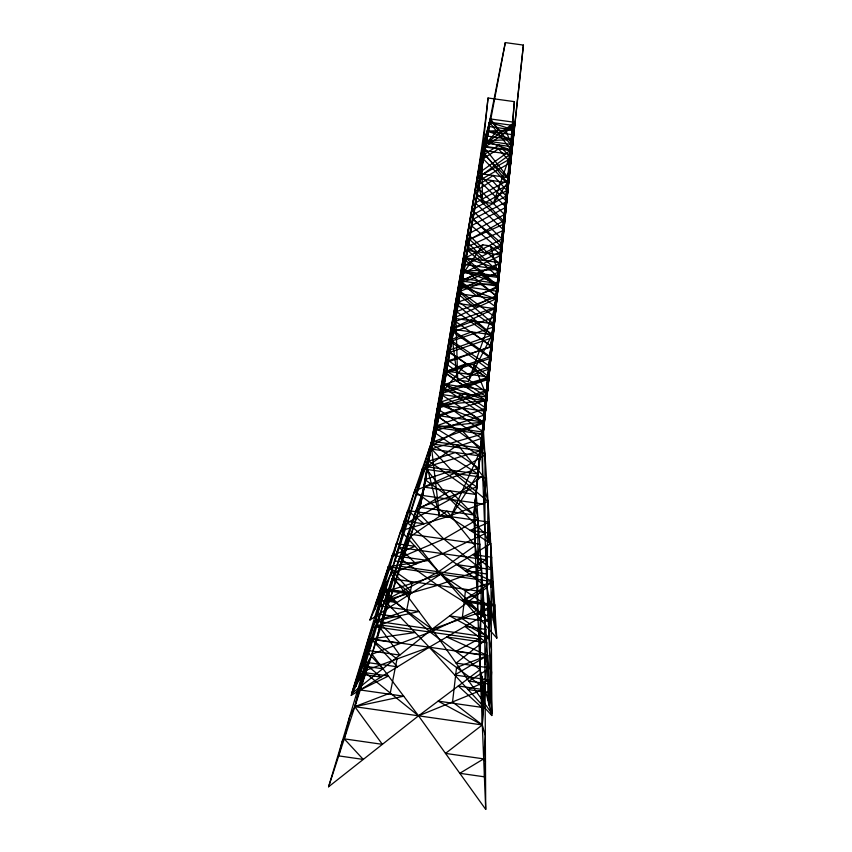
<?xml version="1.0" encoding="UTF-8"?>
<svg xmlns="http://www.w3.org/2000/svg" width="852" height="852" viewBox="0 0 852 852"><rect width="100%" height="100%" fill="white"/><g stroke="black" fill="none" stroke-linecap="round" stroke-linejoin="round"><path stroke-width="1.28" d="M375.327 621.108L418.95 611.534L380.258 606.017L384.795 586.932L375.327 621.108L488.952 637.317L489.868 601.885L488.334 621.417L449.6 615.9L488.952 637.317L491.444 649.618L490.134 667.979L491.604 672.015L490.763 684.22L468.824 681.078L490.134 667.979L456.108 663.122L488.952 637.317L493.17 581.692L456.512 564.578L492.392 569.679L491.008 587.379L493.17 581.692L388.363 566.782L377.053 604.143L380.876 588.402L411.985 592.832L388.363 566.782L428.13 560.541L392.282 555.451L388.171 572.746L388.363 566.782L411.995 583.364L406.596 610.65L375.327 621.108C368.256 635.241 365.551 650.758 360.811 665.636L382.718 668.767L365.838 650.225L399.822 655.082L375.327 621.108L388.363 566.782M482.307 724.956L483.521 682.814L481.604 707.352L438.109 701.121L482.307 724.956L485.31 735.851L483.68 758.876L485.448 761.518L484.405 776.832L459.792 773.297L483.68 758.876L445.511 753.402L482.307 724.956L487.568 655.55L446.746 637.019L486.662 642.717L484.948 664.698L487.568 655.55L371.067 638.915L358.266 681.344L362.995 661.897L397.522 666.828L371.067 638.915L354.815 706.681L349.735 716.404L344.272 738.865L342.355 740.963L338.702 755.884L363.261 759.42L344.272 738.865L382.378 744.339L354.815 706.681L365.987 666.008L360.279 689.982L403.71 696.201L354.815 706.681L482.307 724.956L452.55 701.942L456.555 667.499L487.568 655.55L487.866 699.886L489.282 679.949L454.712 675.008L487.568 655.55M523.405 45.092L494 319.234L495.939 298.871L457.673 293.514L450.974 329L457.684 380.003L468.302 381.494L492.073 334.772L500.454 262.789L465.842 257.954L443.881 384.145L486.279 400.791L482.605 434.893L483.755 422.049L437.161 415.478L435.308 428.226L439.451 404.764L483.755 422.049L480.549 452.348L505.481 204.16L514.374 101.644L488.036 98.001C480.262 170.453 465.448 241.755 454.435 313.685L463.744 267.059L460.953 284.877L480.933 171.177L505.311 42.6L523.405 45.092L512.361 146.81L507.462 182.679L493.383 203.553L482.413 202.03L477.067 178.451L486.13 143.168L489.463 122.166L505.311 42.6M491.764 348.447L482.594 440.09L482.701 475.842L485.171 490.699L488.004 501.54L487.024 587.401L496.801 638.105L440.74 574.237L400.791 530.86L403.71 528.485L407.426 522.691L429.802 447.076L435.585 433.455L490.326 118.939L514.842 122.337L481.636 448.29L491.913 713.71L432.113 629.213L390.791 573.716L414.551 491.146L425.35 467.727L435.585 433.455L443.881 384.145L487.525 390.291L485.033 414.328L486.279 400.791L441.655 394.508L436.245 423.774L439.451 404.764L486.279 400.791M511.381 154.01L513.458 132.135L508.697 173.627L514.374 101.644M493.116 337.254L498.09 286.134L465.842 257.954L499.634 269.424L462.817 271.096L497.866 283.471L459.409 285.942L495.939 298.871L453.413 318.233L422.23 497.078L410.526 536.483L404.412 549.732L399.471 557.964L371.994 654.198L351.248 695.381L429.291 647.222L484.703 614.846L437.598 585.324L399.471 557.964L443.807 538.996L477.972 519.198L475.065 504.565L475.331 500.348L510.934 150.005L484.5 140.761L512.403 139.6L487.067 131.133L513.767 129.962L489.463 122.166L482.328 157.971L486.439 133.476L481.529 161.071L485.065 138.62L479.356 169.548L483.063 146.139L488.036 98.001M371.067 638.915L370.194 648.308L375.306 626.827L377.148 625.123L379.704 614.271L400.515 617.242L375.306 626.827L415.18 632.514L371.067 638.915L397.021 658.99L390.269 693.027L354.815 706.681M351.684 693.624L400.791 530.86L448.557 516.365L488.004 501.54L454.372 473.339L429.802 447.076L460.378 428.865L484.99 454.872L454.372 473.339L414.551 491.146L448.557 516.365L490.709 543.629L440.74 574.237L369.938 620L390.791 573.716L442.635 553.64L484.937 533.693L484.99 454.872L482.594 440.09L511.828 150.761L485.139 147.055L514.374 125.617L481.636 448.29L433.892 441.56L437.236 425.606L490.326 118.939L497.973 130.143L506.131 131.283L512.361 146.81L490.326 118.939L481.944 150.325L478.355 173.425L508.165 177.567L510.337 154.265L514.842 122.337L486.13 143.168L512.361 146.81L514.374 125.617L489.463 122.166L433.892 441.56L351.684 693.624L432.113 629.213L487.024 587.401L442.635 553.64L407.426 522.691L450.186 499.378L482.701 475.842L457.758 444.925L425.35 467.727L450.186 499.378L484.937 533.693L487.695 540.402L490.709 543.629L491.913 713.71M328.595 786.779L384.518 600.564L387 601.203L390.525 597.593L416.149 510.433L450.271 490.848L477.972 519.198L477.684 610.011L430.164 632.067L371.994 654.198L418.534 715.818L485.715 809.4L473.85 514.949L510.337 154.265L481.944 150.325L420.068 507.334L328.595 786.779L418.534 715.818L480.081 669.651L481.518 569.626L478.089 560.19L475.086 545.653L475.065 504.565L482.328 434.03L434.627 427.299L435.255 419.716L442.124 383.73L450.974 329L463.722 272.651L482.871 244.875L490.369 245.93L501.413 255.163L494.724 308.648L468.302 381.494M508.165 177.567L483.063 146.139L424.307 487.174L420.068 507.334L473.85 514.949L510.934 150.005L483.063 146.139L455.458 303.152L453.413 318.233L493.425 323.845L457.673 293.514M441.655 394.508L439.621 407.927L443.881 384.145L485.395 411.25L439.451 404.764M437.161 415.478L431.644 445.447L434.627 427.299L483.755 422.049M493.383 203.553L510.337 154.265L477.067 178.451L507.462 182.679L481.944 150.325L482.413 202.03M369.938 620L437.236 425.606L485.949 408.129L465.16 393.954L441.347 401.846L483.531 432.134L496.801 638.105M351.248 695.381L424.307 487.174L478.888 468.163L455.5 452.487L428.801 461.081L476.236 494.522L491.796 715.52L429.291 647.222L384.518 600.564L437.598 585.324L481.518 569.626L443.807 538.996L416.149 510.433L422.23 497.078L434.627 427.299L480.123 455.958L430.878 449.004L482.328 434.03M450.367 517.409L480.347 450.751L489.091 377.127L474.117 364.89L465.991 363.74L446.661 371.163L431.08 443.796L439.451 515.865L450.367 517.409L477.993 473.978L487.078 397.032L474.117 364.89M465.991 363.74L443.253 390.866L427.097 466.789L439.451 515.865M486.13 143.168L497.973 130.143M506.131 131.283L514.842 122.337L511.828 150.761L489.463 122.166M478.355 173.425L510.934 150.005M493.17 581.692L463.499 600.159L494.639 604.601L494.703 627.04L495.417 616.582L475.416 613.738L494.639 604.601L493.5 620.735L493.17 581.692L465.437 590.968L462.231 618.584L488.952 637.317M500.454 262.789L461.816 281.053L498.09 286.134M433.892 441.56L484.213 422.943L462.828 408.076L438.258 416.468L481.636 448.29M482.871 244.875L467.567 250.435L455.458 303.152L457.684 380.003M420.068 507.334L476.683 486.929L452.54 470.389L424.882 479.601L473.85 514.949M440.271 404.892L487.525 390.291M488.324 126.437L513.767 129.962M487.067 131.133L513.085 134.744M485.8 135.905L512.403 139.6M484.5 140.761L511.711 144.531M464.34 264.493L499.634 269.424M462.817 271.096L498.793 276.123M499.144 277.603L463.722 272.651L501.413 255.163L467.567 250.435L499.144 277.603L490.369 245.93M461.156 278.338L497.866 283.471M459.409 285.942L496.908 291.192M437.236 425.606L483.531 432.134M424.307 487.174L476.236 494.522M491.796 715.52L480.081 669.651L430.164 632.067L390.525 597.593L438.535 571.767L475.086 545.653L446.959 511.147L410.526 536.483L438.535 571.767L477.684 610.011L481.039 614.601L484.703 614.846L485.715 809.4M489.325 522.148L489.272 542.085L490.038 533.192L470.229 530.381L489.325 522.148L485.949 559.796L487.355 564.12L486.503 573.939L465.373 570.936L485.949 559.796L399.343 547.495L397.192 551.308L394.955 560.925L416.064 563.928L399.343 547.495L407.81 510.593L489.325 522.148M483.084 591.789L482.956 614.729L483.915 603.653L461.827 600.511L483.084 591.789L478.845 639.011L480.56 642.333L479.484 654.709L455.745 651.322L478.845 639.011L381.515 625.123L379.438 627.903L376.637 640.022L400.344 643.409L381.515 625.123L392.133 578.849L483.084 591.789M488.515 595.026L488.334 621.417L467.588 602.204L487.706 605.069L488.515 595.026M481.902 676.594L481.604 707.352L458.28 685.998L480.869 689.236L481.902 676.594M490.188 692.687L489.293 705.584L489.282 679.949L467.993 689.513L490.188 692.687M485.725 629.394L484.831 640.491L486.662 642.717L464.894 626.422L485.725 629.394M491.593 557.208L490.858 566.143L492.392 569.679L472.881 554.556L491.593 557.208M479.729 544.087L476.353 577.145L400.738 566.399L407.916 533.895L479.729 544.087M486.471 477.876L483.798 504.139L416.585 494.618L422.283 468.802L486.471 477.876M388.214 590.021L385.7 600.873L392.133 578.849L410.281 593.162L388.214 590.021M404.21 521.019L402.187 529.72L407.81 510.593L423.998 523.82L404.21 521.019M368.82 660.428L365.913 672.782L388.469 676.009L360.279 689.982L368.82 660.428M387.639 580.67L385.317 590.489L405.414 593.343L380.258 606.017L387.639 580.67M396.361 543.683L394.295 552.426L392.282 555.451L415.052 546.334L396.361 543.683M358.788 673.889L355.71 686.456L362.995 661.897L380.94 677.063L358.788 673.889M376.957 599.702L374.465 609.904L380.876 588.402L396.936 602.556L376.957 599.702M498.484 148.908L483.105 158.728L508.388 184.639L475.416 202.925L503.766 230.221L467.823 246.569L483.148 260.371L501.626 251.287L471.444 225.716L506.099 207.196L479.303 180.592L510.625 162.551L498.484 148.908M499.251 144.989L484.17 154.51L509.038 179.697L476.758 197.345L504.586 223.778L469.463 239.476L484.49 252.799L502.531 244.098L472.945 219.369L506.833 201.53L480.496 175.736L511.211 158.27L499.251 144.989M492.264 180.571L474.788 191.636L503.596 220.892L466.161 241.404L498.409 272.139L457.662 290.404L475.086 305.9L496.024 295.772L461.72 267.006L501.029 246.271L470.506 216.28L506.12 195.992L492.264 180.571M493.255 175.491L476.161 186.183L504.437 214.512L467.886 234.225L499.474 263.854L459.771 281.298L476.8 296.198L497.185 286.538L463.637 258.848L501.977 238.975L472.061 209.997L506.865 190.454L493.255 175.491M494.724 308.648L450.974 329L492.073 334.772L455.458 303.152L494.724 308.648M485.054 688.682L418.534 715.818L363.303 671.269L429.291 647.222L485.054 688.682M479.953 283.599L460.037 291.309L494.959 316.987L452.955 331.95L490.773 358.234L445.798 373.101L465.693 387.223L488.654 379.129L449.398 352.43L492.871 337.552L456.502 311.598L497.035 296.485L479.953 283.599M471.529 331.886L448.993 340.449L488.59 369.214L441.134 385.786L483.947 415.158L433.21 431.538L455.713 447.268L481.604 438.365L437.193 408.566L486.279 392.133L445.063 363.101L490.912 346.338L471.529 331.886M481.433 275.121L462.018 282.481L496.152 307.178L455.277 321.396L492.168 346.604L448.482 360.652L467.876 374.145L490.156 366.509L451.89 340.949L494.171 326.848L458.653 301.928L498.143 287.539L481.433 275.121M473.414 321.044L451.528 329.17L490.124 356.7L444.094 372.335L485.725 400.344L436.618 415.712L458.472 430.665L483.51 422.326L440.367 393.954L487.919 378.49L447.811 350.758L492.318 334.889L473.414 321.044M491.146 608.381L432.113 629.213L382.111 592.854L440.74 574.237L491.146 608.381M489.091 377.127L443.253 390.866L487.078 397.032L446.661 371.163L489.091 377.127M480.347 450.751L427.097 466.789L477.993 473.978L431.08 443.796L480.347 450.751"/></g></svg>
